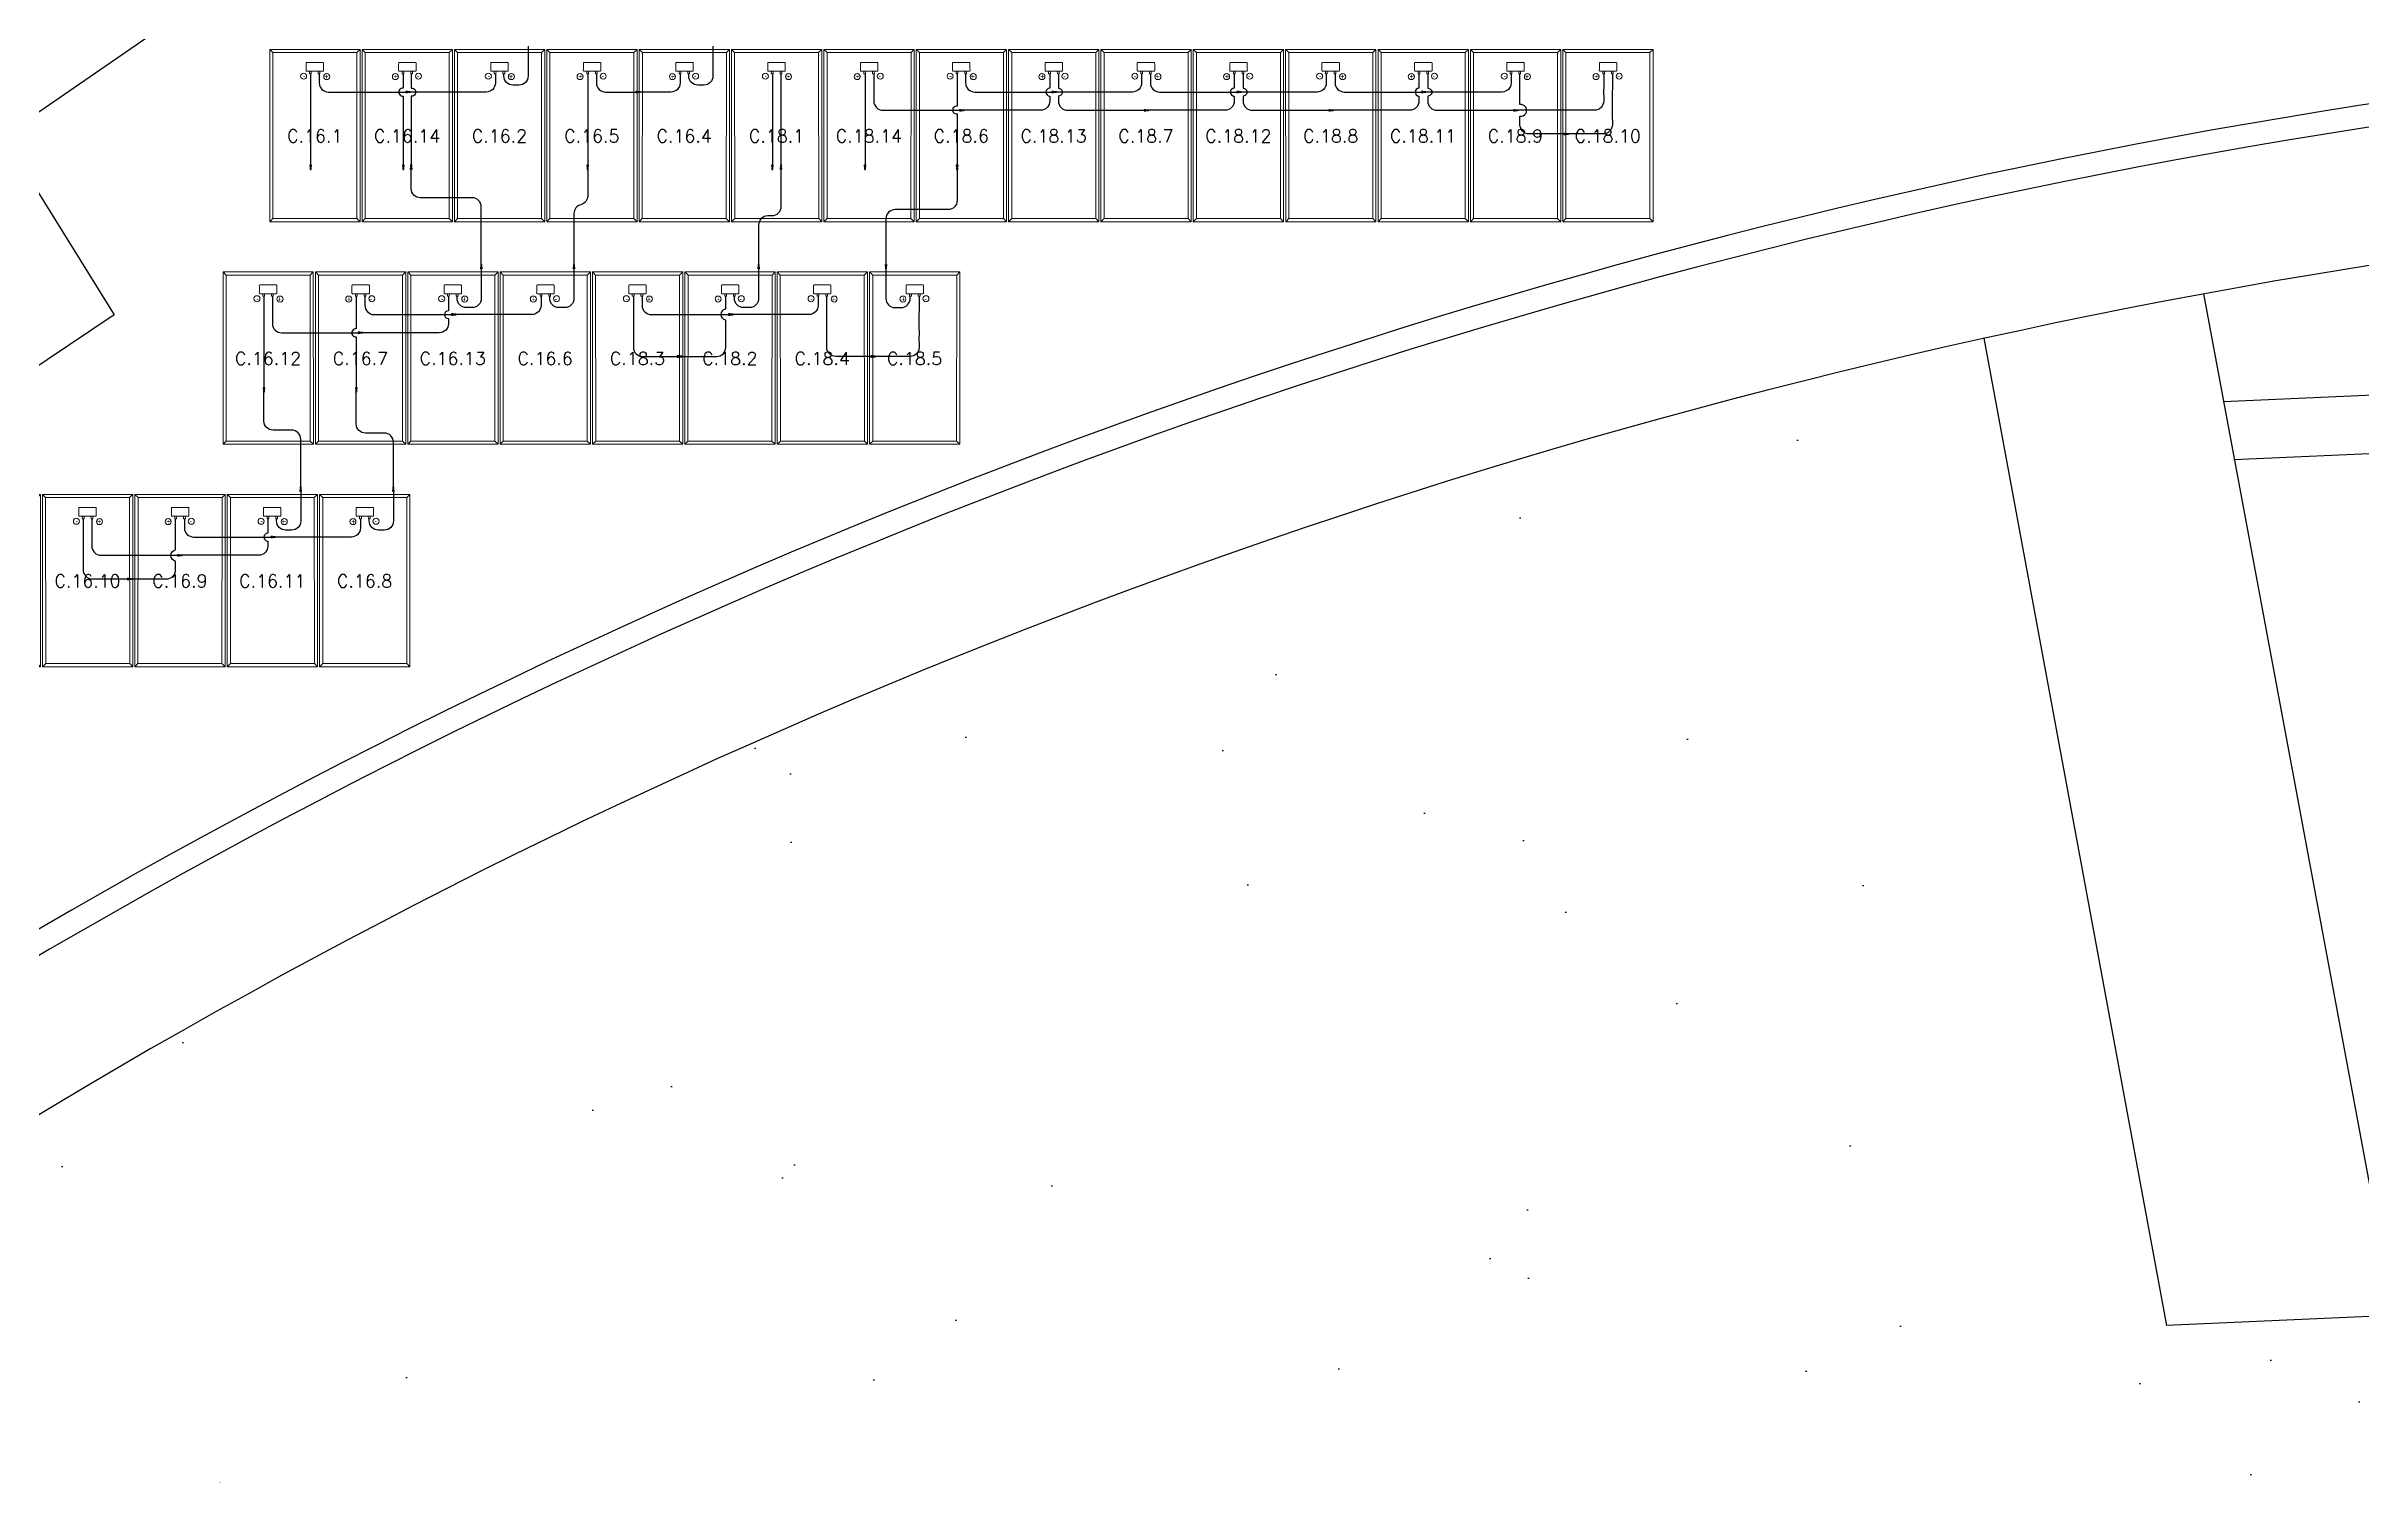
# Model space of a CAD drawing. Header units: metres. Extents: x 1796 to 2240, y -1398 to -999.
# Drawn here: x 1934.77 to 1960.17, y -1216.19 to -1200.51 of the extents above; entities that cross this region are included whole.
import ezdxf

# ---------------------------------------------------------------- set-up
doc = ezdxf.new("R2010")
doc.units = ezdxf.units.M
doc.header["$MEASUREMENT"] = 0
for name, color, linetype in [('ARQUITETURA', 253, 'CONTINUOUS'), ('CABO_MODULO_FV', 7, 'CONTINUOUS'), ('CABO_ORION_FV', 7, 'CONTINUOUS'), ('CONECTOR_MODULO_FV', 3, 'CONTINUOUS'), ('MÓDULOS FV', 7, 'CONTINUOUS')]:
    doc.layers.add(name, color=color, linetype=linetype)
doc.layers.add('MOD_ALOCADOS_A', color=5, linetype='CONTINUOUS', lineweight=9)
doc.layers.add('MODULOS_PV', color=2, linetype='CONTINUOUS', lineweight=9)
doc.styles.add('R120-500', font='romans.shx', dxfattribs={"height": 1.5})
pattern_1 = [(350.62296, (1466.5355, -762.2295), (4.08992, 4.08927), [0, -4.56, 0, -5.1, 0, -4.875]), (320.623, (1466.5355, -762.2295), (9.808834, 1.91215), [0, -2.46, 0, -4.11, 0, -1.575]), (280.62296, (1464.013, -759.536), (6.39856, -6.807323), [0, -1.5, 0, -5.4, 0, -7.05]), (270.623, (1464.013, -759.536), (8.08648, -4.78256), [0, -0.75, 0, -3.54, 0, -4.05])]

# ---------------------------------------------------------------- blocks, each defined once
blk = doc.blocks.new('modulo')
at = {"layer": 'MODULOS_PV', "color": 8}
for p, q in [((-0.751, 2.014), (-0.753, 2.063)), ((-1.381, 1.342), (-1.43, 1.34)), ((0.577, 0.769), (0.626, 0.771)), ((-0.053, 0.097), (-0.051, 0.048))]:
    blk.add_line(p, q, dxfattribs=at)
for points in [[(-1.43, 1.34), (-0.753, 2.063), (0.626, 0.771), (-0.051, 0.048)], [(-1.381, 1.342), (-0.751, 2.014), (0.577, 0.769), (-0.053, 0.097)]]:
    blk.add_lwpolyline(points, close=True, dxfattribs=at)
for points in [[(-0.878, 1.581), (-0.857, 1.562), (-0.87, 1.548), (-0.891, 1.567)], [(-0.956, 1.498), (-0.935, 1.478), (-0.922, 1.492), (-0.943, 1.512)]]:
    blk.add_lwpolyline(points, dxfattribs=at)
blk.add_circle((-0.793, 1.591), 0.0332, dxfattribs=at)
at = {"layer": 'MODULOS_PV', "color": 1}
blk.add_circle((-0.963, 1.403), 0.0332, dxfattribs=at)
at = {"layer": 'MODULOS_PV', "color": 8}
blk.add_open_spline([(-0.986, 1.473), (-1.006, 1.493), (-1.027, 1.512), (-1.048, 1.532), (-1.048, 1.532), (-1.049, 1.534), (-1.049, 1.536), (-1.048, 1.538), (-1.048, 1.539), (-1.007, 1.583), (-0.966, 1.627), (-0.925, 1.67), (-0.924, 1.671), (-0.922, 1.672), (-0.919, 1.672), (-0.918, 1.671), (-0.917, 1.671), (-0.897, 1.652), (-0.876, 1.632), (-0.855, 1.613), (-0.855, 1.612), (-0.854, 1.611), (-0.854, 1.608), (-0.855, 1.606), (-0.855, 1.605), (-0.896, 1.561), (-0.937, 1.518), (-0.978, 1.474), (-0.979, 1.473), (-0.981, 1.472), (-0.984, 1.472), (-0.985, 1.473), (-0.986, 1.473)], degree=3, knots=[0, 0, 0, 0, 1, 1, 1, 1.002534, 1.003925, 1.008052, 1.008052, 1.008052, 2.008052, 2.008052, 2.008052, 2.012179, 2.01357, 2.016104, 2.016104, 2.016104, 3.016104, 3.016104, 3.016104, 3.018638, 3.02003, 3.024156, 3.024156, 3.024156, 4.024156, 4.024156, 4.024156, 4.028283, 4.029675, 4.032208, 4.032208, 4.032208, 4.032208], dxfattribs=at)
at = {"layer": 'MODULOS_PV', "color": 8, "insert": (-0.827, 1.597), "char_height": 0.0572, "width": 0.10748, "attachment_point": 1, "rotation": 46.8722}
blk.add_mtext('-', dxfattribs=at)
at = {"layer": 'MODULOS_PV', "color": 1, "insert": (-0.997, 1.409), "char_height": 0.0572, "width": 0.10748, "attachment_point": 1, "rotation": 46.8722}
blk.add_mtext('+', dxfattribs=at)
blk = doc.blocks.new('CONECTOR_PLACA')
at = {"layer": 'CONECTOR_MODULO_FV'}
blk.add_hatch(color=256, dxfattribs=at).paths.add_polyline_path([(-0.001, -0.018), (0.001, -0.018), (0.001, -0.024), (0, -0.024), (-0.001, -0.024)])
for p, q in [((0, 0), (-0.006, 0)), ((-0.006, 0), (-0.006, -0.018)), ((0.006, 0), (0, 0)), ((0.006, -0.018), (0.006, 0)), ((-0.006, -0.018), (0.006, -0.018)), ((-0.001, -0.018), (-0.001, -0.024)), ((0.001, -0.018), (0.001, -0.024))]:
    blk.add_line(p, q, dxfattribs=at)
for points in [[(-0.002, -0.018), (-0.002, -0.022), (-0.001, -0.023), (-0.001, -0.024), (0, -0.024)], [(0.002, -0.018), (0.002, -0.022), (0.001, -0.023), (0.001, -0.024), (0, -0.024)]]:
    blk.add_lwpolyline(points, dxfattribs=at)
blk = doc.blocks.new('CONECTOR ORION')
at = {"layer": 'CONECTOR_MODULO_FV', "true_color": 0xf8d731}
blk.add_hatch(color=40, dxfattribs=at).paths.add_polyline_path([(-537.822, -669.536), (-537.822, -669.538), (-537.816, -669.538), (-537.816, -669.537), (-537.816, -669.536)])
at = {"layer": 'CONECTOR_MODULO_FV', "color": 40, "true_color": 0xf8d731}
for p, q in [((-537.84, -669.537), (-537.84, -669.531)), ((-537.84, -669.531), (-537.822, -669.531)), ((-537.84, -669.543), (-537.84, -669.537)), ((-537.822, -669.543), (-537.84, -669.543)), ((-537.822, -669.531), (-537.822, -669.543)), ((-537.822, -669.536), (-537.816, -669.536)), ((-537.822, -669.538), (-537.816, -669.538))]:
    blk.add_line(p, q, dxfattribs=at)
for points in [[(-537.822, -669.534), (-537.818, -669.534), (-537.817, -669.536), (-537.816, -669.536), (-537.816, -669.537)], [(-537.822, -669.539), (-537.818, -669.539), (-537.817, -669.538), (-537.816, -669.538), (-537.816, -669.537)]]:
    blk.add_lwpolyline(points, dxfattribs=at)

msp = doc.modelspace()

# ---------------------------------------------------------------- hatches: boundary and pattern name
at = {"layer": 'ARQUITETURA'}
h = msp.add_hatch(dxfattribs=at)
h.set_pattern_fill('AR-SAND', color=116, scale=3, angle=-46.877, style=0)
h.set_pattern_definition(pattern_1)
edge = h.paths.add_edge_path()
edge.add_arc((1971.325, -1273.05), 92, 93.82041, 111.90763)
edge.add_line((1936.999, -1187.694), (1937.559, -1189.085))
edge.add_arc((1971.325, -1273.05), 90.5, 111.90763, 114.20354)
edge.add_line((1934.222, -1190.505), (1933.608, -1189.137))
edge.add_arc((1971.325, -1273.05), 92, 114.20328, 121.57407)
edge.add_line((1923.154, -1194.669), (1910.162, -1202.654))
edge.add_line((1910.162, -1202.654), (1908.838, -1200.501))
edge.add_arc((1971.325, -1273.05), 95.75, 93.77161, 130.73854, ccw=False)
edge.add_line((1965.027, -1177.507), (1965.195, -1181.254))
edge = h.paths.add_edge_path()
edge.add_arc((1971.325, -1273.05), 92, 79.39324, 91.32909)
edge.add_line((1969.191, -1181.075), (1969.023, -1177.328))
edge.add_arc((1971.325, -1273.05), 95.75, 79.39324, 91.37788, ccw=False)
edge.add_line((1988.95, -1178.936), (2001.352, -1181.259))
edge.add_line((2001.352, -1181.259), (2013.609, -1210.073))
edge.add_line((2013.609, -1210.073), (1999.373, -1207.291))
edge.add_line((1999.373, -1207.291), (1985.934, -1214.289))
edge.add_line((1985.934, -1214.289), (1979.219, -1214.591))
edge.add_line((1979.219, -1214.591), (1980.336, -1202.624))
edge.add_arc((1971.325, -1273.05), 71, 79.39324, 82.70853, ccw=False)
edge.add_line((1984.394, -1203.263), (1999.541, -1206.1))
edge.add_arc((2068.683, -1199.209), 69.485, 169.39324, 185.69147, ccw=False)
edge.add_line((2000.386, -1186.419), (1987.983, -1184.096))
edge.add_line((1987.983, -1184.096), (1988.26, -1182.622))
h = msp.add_hatch(dxfattribs=at)
h.set_pattern_fill('AR-SAND', color=116, scale=3, angle=-46.877, style=0)
h.set_pattern_definition(pattern_1)
h.paths.add_polyline_path([(1966.816, -1239.548), (1965.86, -1217.827), (1961.19, -1218.032), (1960.704, -1215.424), (1960.435, -1215.436), (1960.252, -1214.443), (1958.033, -1214.543), (1956.03, -1203.717, 0.083678), (1934.15, -1212.56), (1920.539, -1220.925), (1937.474, -1248.48)])

# ---------------------------------------------------------------- linework, layer by layer
for p, q in [((1958.433, -1203.23), (1961.19, -1218.032)), ((1958.653, -1204.41), (1977.789, -1203.55)), ((1958.033, -1214.543), (1956.03, -1203.717)), ((1958.767, -1205.045), (1960.582, -1204.964)), ((1960.252, -1214.443), (1958.033, -1214.543))]:
    msp.add_line(p, q, dxfattribs=at)
msp.add_lwpolyline([(1920.645, -1205.673), (1923.162, -1204.232), (1922.069, -1202.554), (1929.733, -1197.831), (1931.634, -1201.178), (1936.807, -1197.835), (1937.709, -1199.157), (1934.305, -1201.505), (1935.52, -1203.459), (1932.82, -1205.268), (1931.864, -1203.673), (1922.718, -1208.868)], close=True, dxfattribs=at)
for radius, end in [(72.75, 121.57407), (72.5, 121.57407), (71, 121.57408)]:
    msp.add_arc((1971.325, -1273.05), radius, 79.39324, end, dxfattribs=at)
at = {"layer": 'CABO_MODULO_FV'}
for p, q in [((1937.673, -1200.816), (1937.673, -1201.816)), ((1942.738, -1200.816), (1942.738, -1201.816)), ((1937.161, -1203.256), (1937.161, -1204.256))]:
    msp.add_line(p, q, dxfattribs=at)
at = {"layer": 'CABO_MODULO_FV', "color": 1}
for p, q in [((1940.712, -1200.816), (1940.712, -1201.816)), ((1942.831, -1200.816), (1942.831, -1201.816))]:
    msp.add_line(p, q, dxfattribs=at)
for points in [[(1940.058, -1200.515), (1940.058, -1200.84, -0.414211), (1939.958, -1200.94), (1939.892, -1200.94, -0.414214), (1939.792, -1200.84), (1939.792, -1200.816)], [(1937.768, -1200.816), (1937.768, -1200.916, 0.414214), (1937.868, -1201.016), (1938.716, -1201.016)], [(1938.689, -1200.816), (1938.689, -1200.973, 1.12956), (1938.689, -1201.061), (1938.689, -1201.816)], [(1941.725, -1200.816), (1941.725, -1200.916, -0.414214), (1941.625, -1201.016), (1941.289, -1201.016)], [(1943.754, -1200.816), (1943.754, -1200.973, -0.00168), (1943.754, -1201.061), (1943.754, -1201.816)], [(1945.78, -1200.816), (1945.78, -1200.975, 1), (1945.78, -1201.06), (1945.78, -1201.116, -0.414214), (1945.68, -1201.216), (1944.839, -1201.216)], [(1944.857, -1200.816), (1944.857, -1200.916, 0.414214), (1944.957, -1201.016), (1945.804, -1201.016)], [(1947.803, -1200.816), (1947.803, -1200.975, 1), (1947.803, -1201.06), (1947.803, -1201.116, -0.414214), (1947.703, -1201.216), (1946.863, -1201.216)], [(1946.883, -1200.816), (1946.883, -1200.916, 0.414214), (1946.983, -1201.016), (1947.83, -1201.016)], [(1949.829, -1200.816), (1949.829, -1200.975, 1), (1949.829, -1201.06), (1949.829, -1201.116, -0.414214), (1949.729, -1201.216), (1948.889, -1201.216)], [(1948.909, -1200.816), (1948.909, -1200.916, 0.414214), (1949.009, -1201.016), (1949.856, -1201.016)], [(1951.855, -1200.816), (1951.855, -1200.975, 0.007711), (1951.855, -1201.06), (1951.855, -1201.116, -0.414214), (1951.755, -1201.216), (1950.915, -1201.216)], [(1951.419, -1201.476), (1951.037, -1201.476, -0.414214), (1950.937, -1201.376), (1950.937, -1201.281, 1.15242), (1950.937, -1201.154), (1950.937, -1200.816)], [(1939.545, -1202.955), (1939.545, -1203.28, -0.414211), (1939.445, -1203.38), (1939.379, -1203.38, -0.414214), (1939.279, -1203.28), (1939.279, -1203.256)], [(1943.983, -1202.955), (1943.983, -1203.28, 0.414211), (1944.083, -1203.38), (1944.149, -1203.38, 0.414214), (1944.249, -1203.28), (1944.249, -1203.256)], [(1937.254, -1203.256), (1937.254, -1203.415, 0.002765), (1937.254, -1203.5), (1937.254, -1203.556, 0.414214), (1937.354, -1203.656), (1938.195, -1203.656)], [(1938.174, -1203.256), (1938.174, -1203.614, 1.12956), (1938.174, -1203.702), (1938.174, -1204.256)], [(1940.2, -1203.256), (1940.2, -1203.356, -0.414214), (1940.1, -1203.456), (1939.265, -1203.456)], [(1941.308, -1203.256), (1941.308, -1203.356, 0.414214), (1941.408, -1203.456), (1942.256, -1203.456)], [(1941.744, -1203.916), (1942.127, -1203.916, 0.414214), (1942.227, -1203.816), (1942.227, -1203.519, -0.823789), (1942.227, -1203.392), (1942.227, -1203.256)], [(1943.816, -1203.916), (1943.433, -1203.916, -0.414214), (1943.333, -1203.816), (1943.333, -1203.519, 0.001609), (1943.333, -1203.392), (1943.333, -1203.256)], [(1937.565, -1205.395), (1937.565, -1205.72, -0.414211), (1937.465, -1205.82), (1937.399, -1205.82, -0.414214), (1937.299, -1205.72), (1937.299, -1205.696)], [(1935.273, -1205.696), (1935.273, -1205.855, -0.000518), (1935.273, -1205.94), (1935.273, -1205.996, 0.414214), (1935.373, -1206.096), (1936.214, -1206.096)], [(1935.709, -1206.356), (1936.092, -1206.356, 0.414214), (1936.192, -1206.256), (1936.192, -1206.163, -0.823789), (1936.192, -1206.036), (1936.192, -1205.696)], [(1938.22, -1205.696), (1938.22, -1205.796, -0.414214), (1938.12, -1205.896), (1937.285, -1205.896)]]:
    msp.add_lwpolyline(points, format="xyb", dxfattribs=at)
at = {"layer": 'CABO_MODULO_FV'}
for points in [[(1942.086, -1200.515), (1942.086, -1200.84, -0.414211), (1941.986, -1200.94), (1941.92, -1200.94, -0.414214), (1941.82, -1200.84), (1941.82, -1200.816)], [(1939.699, -1200.816), (1939.699, -1200.916, -0.414214), (1939.599, -1201.016), (1938.764, -1201.016)], [(1938.776, -1200.816), (1938.776, -1200.973, -1.12956), (1938.776, -1201.061), (1938.776, -1201.816)], [(1940.807, -1200.816), (1940.807, -1200.916, 0.414214), (1940.907, -1201.016), (1941.241, -1201.016)], [(1943.85, -1200.816), (1943.85, -1200.975, -0.000556), (1943.85, -1201.06), (1943.85, -1201.116, 0.414214), (1943.95, -1201.216), (1944.791, -1201.216)], [(1944.764, -1200.816), (1944.764, -1201.17, 1.12956), (1944.764, -1201.257), (1944.764, -1201.816)], [(1946.787, -1200.816), (1946.787, -1200.916, -0.414214), (1946.687, -1201.016), (1945.853, -1201.016)], [(1945.874, -1200.816), (1945.874, -1200.975, -1.036166), (1945.874, -1201.06), (1945.874, -1201.116, 0.414214), (1945.974, -1201.216), (1946.814, -1201.216)], [(1948.813, -1200.816), (1948.813, -1200.916, -0.414214), (1948.713, -1201.016), (1947.879, -1201.016)], [(1947.9, -1200.816), (1947.9, -1200.975, -1.036166), (1947.9, -1201.06), (1947.9, -1201.116, 0.414214), (1948, -1201.216), (1948.84, -1201.216)], [(1950.839, -1200.816), (1950.839, -1200.916, -0.414214), (1950.739, -1201.016), (1949.905, -1201.016)], [(1949.926, -1200.816), (1949.926, -1200.975, -1.036166), (1949.926, -1201.06), (1949.926, -1201.116, 0.414214), (1950.026, -1201.216), (1950.866, -1201.216)], [(1951.95, -1200.816), (1951.948, -1201.174, -0.030541), (1951.948, -1201.262), (1951.95, -1201.376, -0.414214), (1951.85, -1201.476), (1951.468, -1201.476)], [(1940.561, -1202.955), (1940.561, -1203.28, -0.414211), (1940.461, -1203.38), (1940.395, -1203.38, -0.414214), (1940.295, -1203.28), (1940.295, -1203.256)], [(1942.587, -1202.955), (1942.587, -1203.28, -0.414211), (1942.487, -1203.38), (1942.421, -1203.38, -0.414214), (1942.321, -1203.28), (1942.321, -1203.256)], [(1939.184, -1203.256), (1939.184, -1203.415, 1), (1939.184, -1203.5), (1939.184, -1203.556, -0.414214), (1939.084, -1203.656), (1938.243, -1203.656)], [(1938.269, -1203.256), (1938.269, -1203.356, 0.414214), (1938.369, -1203.456), (1939.217, -1203.456)], [(1941.213, -1203.256), (1941.215, -1203.614, 0.030541), (1941.215, -1203.702), (1941.213, -1203.816, 0.414214), (1941.313, -1203.916), (1941.695, -1203.916)], [(1943.239, -1203.256), (1943.239, -1203.356, -0.414214), (1943.139, -1203.456), (1942.304, -1203.456)], [(1944.347, -1203.256), (1944.345, -1203.614, -0.030541), (1944.345, -1203.702), (1944.347, -1203.816, -0.414214), (1944.247, -1203.916), (1943.865, -1203.916)], [(1938.581, -1205.395), (1938.581, -1205.72, -0.414211), (1938.481, -1205.82), (1938.415, -1205.82, -0.414214), (1938.315, -1205.72), (1938.315, -1205.696)], [(1935.178, -1205.696), (1935.18, -1206.054, 0.030541), (1935.18, -1206.142), (1935.178, -1206.256, 0.414214), (1935.278, -1206.356), (1935.661, -1206.356)], [(1937.203, -1205.696), (1937.203, -1205.855, 1), (1937.203, -1205.94), (1937.203, -1205.996, -0.414214), (1937.103, -1206.096), (1936.262, -1206.096)], [(1936.289, -1205.696), (1936.289, -1205.796, 0.414214), (1936.389, -1205.896), (1937.237, -1205.896)]]:
    msp.add_lwpolyline(points, format="xyb", dxfattribs=at)
at = {"layer": 'CABO_ORION_FV', "color": 9, "linetype": 'ByBlock', "true_color": 0xbababa}
for points in [[(1939.545, -1202.906), (1939.545, -1202.276, 0.414214), (1939.445, -1202.176), (1938.876, -1202.176, -0.414214), (1938.776, -1202.076), (1938.776, -1201.864)], [(1944.764, -1201.864), (1944.764, -1202.206, -0.414214), (1944.664, -1202.306), (1944.083, -1202.306, 0.414214), (1943.983, -1202.406), (1943.983, -1202.906)], [(1937.565, -1205.346), (1937.565, -1204.824, 0.414214), (1937.465, -1204.724), (1937.261, -1204.724, -0.414214), (1937.161, -1204.624), (1937.161, -1204.304)]]:
    msp.add_lwpolyline(points, format="xyb", dxfattribs=at)
at = {"layer": 'CABO_ORION_FV', "color": 14, "linetype": 'ByBlock'}
for points in [[(1940.712, -1201.864), (1940.712, -1202.155, -0.343155), (1940.637, -1202.252, 0.343155), (1940.561, -1202.349), (1940.561, -1202.906)], [(1942.831, -1201.864), (1942.831, -1202.275, -0.414214), (1942.731, -1202.375), (1942.687, -1202.375, 0.414214), (1942.587, -1202.475), (1942.587, -1202.906)], [(1938.581, -1205.346), (1938.581, -1204.856, 0.414214), (1938.481, -1204.756), (1938.274, -1204.756, -0.414214), (1938.174, -1204.656), (1938.174, -1204.304)]]:
    msp.add_lwpolyline(points, format="xyb", dxfattribs=at)

# ---------------------------------------------------------------- block references
at = {"layer": 'CONECTOR_MODULO_FV'}
for name, p, rotation in [('CONECTOR_PLACA', (1938.716, -1201.016), 90.00000000000001), ('CONECTOR_PLACA', (1941.241, -1201.016), 90), ('CONECTOR_PLACA', (1945.804, -1201.016), 90.00000000000001), ('CONECTOR_PLACA', (1947.83, -1201.016), 90.00000000000001), ('CONECTOR_PLACA', (1949.856, -1201.016), 90.00000000000001), ('CONECTOR_PLACA', (1944.791, -1201.216), 90.00000000000001), ('CONECTOR_PLACA', (1946.814, -1201.216), 90.00000000000001), ('CONECTOR_PLACA', (1948.84, -1201.216), 90.00000000000001), ('CONECTOR_PLACA', (1950.866, -1201.216), 90.00000000000001), ('CONECTOR_PLACA', (1951.419, -1201.476), 90.00000000000001), ('CONECTOR ORION', (1269.239, -664.025), 90.00000000000001), ('CONECTOR ORION', (1273.294, -664.025), 90.00000000000001), ('CONECTOR ORION', (2613.52, -1740.746), 270), ('CONECTOR_PLACA', (1943.983, -1202.955), 180), ('CONECTOR_PLACA', (1939.217, -1203.456), 90.00000000000001), ('CONECTOR_PLACA', (1942.256, -1203.456), 90.00000000000001), ('CONECTOR_PLACA', (1938.195, -1203.656), 90.00000000000001), ('CONECTOR_PLACA', (1941.695, -1203.916), 90.00000000000001), ('CONECTOR_PLACA', (1943.816, -1203.916), 90.00000000000001), ('CONECTOR_PLACA', (1937.237, -1205.896), 90.00000000000001), ('CONECTOR_PLACA', (1936.214, -1206.096), 90.00000000000001), ('CONECTOR_PLACA', (1935.661, -1206.356), 90.00000000000001)]:
    msp.add_blockref(name, p, dxfattribs=dict(at, rotation=rotation))
at = {"layer": 'CONECTOR_MODULO_FV', "xscale": -1}
for name, p, rotation in [('CONECTOR_PLACA', (1938.764, -1201.016), 270), ('CONECTOR_PLACA', (1941.289, -1201.016), 270), ('CONECTOR_PLACA', (1945.853, -1201.016), 270), ('CONECTOR_PLACA', (1947.879, -1201.016), 270), ('CONECTOR_PLACA', (1949.905, -1201.016), 270), ('CONECTOR_PLACA', (1944.839, -1201.216), 270), ('CONECTOR_PLACA', (1946.863, -1201.216), 270), ('CONECTOR_PLACA', (1948.889, -1201.216), 270), ('CONECTOR_PLACA', (1950.915, -1201.216), 270), ('CONECTOR_PLACA', (1951.468, -1201.476), 270), ('CONECTOR ORION', (2607.21, -664.025), 270), ('CONECTOR ORION', (2608.226, -664.025), 270), ('CONECTOR ORION', (2610.249, -664.025), 270), ('CONECTOR ORION', (2612.275, -664.025), 270), ('CONECTOR ORION', (2613.291, -664.025), 270), ('CONECTOR ORION', (2614.301, -664.025), 270), ('CONECTOR ORION', (1270.008, -1740.746), 90), ('CONECTOR_PLACA', (1939.545, -1202.955), 180), ('CONECTOR ORION', (1271.024, -1740.746), 90), ('CONECTOR_PLACA', (1940.561, -1202.955), 180), ('CONECTOR ORION', (1273.05, -1740.746), 90), ('CONECTOR_PLACA', (1942.587, -1202.955), 180), ('CONECTOR_PLACA', (1939.265, -1203.456), 270), ('CONECTOR_PLACA', (1942.304, -1203.456), 270), ('CONECTOR_PLACA', (1938.243, -1203.656), 270), ('CONECTOR_PLACA', (1941.744, -1203.916), 270), ('CONECTOR_PLACA', (1943.865, -1203.916), 270), ('CONECTOR ORION', (2606.698, -666.465), 270), ('CONECTOR ORION', (2607.711, -666.465), 270), ('CONECTOR ORION', (1268.028, -1743.186), 90), ('CONECTOR_PLACA', (1937.565, -1205.395), 180), ('CONECTOR ORION', (1269.044, -1743.186), 90), ('CONECTOR_PLACA', (1938.581, -1205.395), 180), ('CONECTOR_PLACA', (1937.285, -1205.896), 270), ('CONECTOR_PLACA', (1936.262, -1206.096), 270), ('CONECTOR_PLACA', (1935.709, -1206.356), 270)]:
    msp.add_blockref(name, p, dxfattribs=dict(at, rotation=rotation))
for p in [(1937.673, -1201.816), (1938.689, -1201.816), (1940.712, -1201.816), (1942.738, -1201.816), (1943.754, -1201.816), (1944.764, -1201.816), (1937.161, -1204.256), (1938.174, -1204.256)]:
    msp.add_blockref('CONECTOR_PLACA', p, dxfattribs=at)
at = {"layer": 'CONECTOR_MODULO_FV'}
for p in [(1938.776, -1201.816), (1942.831, -1201.816)]:
    msp.add_blockref('CONECTOR_PLACA', p, dxfattribs=at)
at = {"layer": 'MÓDULOS FV', "xscale": -1, "rotation": 46.87216913315991}
for p in [(1938.215, -1202.509), (1940.241, -1202.509), (1943.28, -1202.509), (1945.306, -1202.509), (1947.332, -1202.509), (1949.358, -1202.509), (1951.384, -1202.509), (1937.703, -1204.949), (1939.729, -1204.949), (1941.755, -1204.949), (1943.781, -1204.949), (1935.723, -1207.389), (1937.749, -1207.389)]:
    msp.add_blockref('modulo', p, dxfattribs=at)
at = {"layer": 'MÓDULOS FV', "rotation": 313.12783086684}
for p in [(1938.237, -1202.509), (1940.263, -1202.509), (1941.276, -1202.509), (1943.302, -1202.509), (1945.328, -1202.509), (1947.354, -1202.509), (1949.38, -1202.509), (1951.406, -1202.509), (1937.725, -1204.949), (1939.751, -1204.949), (1941.777, -1204.949), (1943.803, -1204.949), (1933.719, -1207.389), (1935.745, -1207.389), (1937.771, -1207.389), (1933.062, -1209.829)]:
    msp.add_blockref('modulo', p, dxfattribs=at)

# ---------------------------------------------------------------- texts
at = {"layer": 'MOD_ALOCADOS_A', "color": 1, "char_height": 0.14, "attachment_point": 5, "style": 'R120-500'}
for s, insert in [('C.16.1', (1937.718, -1201.498)), ('C.16.14', (1938.731, -1201.498)), ('C.16.2', (1939.744, -1201.498)), ('C.16.5', (1940.757, -1201.498)), ('C.16.4', (1941.77, -1201.498)), ('C.16.12', (1937.206, -1203.938)), ('C.16.7', (1938.219, -1203.938)), ('C.16.13', (1939.232, -1203.938)), ('C.16.6', (1940.245, -1203.938)), ('C.16.10', (1935.226, -1206.378)), ('C.16.9', (1936.239, -1206.378)), ('C.16.11', (1937.252, -1206.378)), ('C.16.8', (1938.265, -1206.378))]:
    msp.add_mtext_dynamic_manual_height_columns(s, width=0.992, gutter_width=7.5, heights=[0], dxfattribs=dict(at, insert=insert))
at = {"layer": 'MOD_ALOCADOS_A', "color": 3, "char_height": 0.14, "attachment_point": 5, "style": 'R120-500'}
for s, insert in [('C.18.1', (1942.783, -1201.498)), ('C.18.14', (1943.796, -1201.498)), ('C.18.6', (1944.809, -1201.498)), ('C.18.13', (1945.822, -1201.498)), ('C.18.7', (1946.835, -1201.498)), ('C.18.12', (1947.848, -1201.498)), ('C.18.8', (1948.861, -1201.498)), ('C.18.11', (1949.874, -1201.498)), ('C.18.9', (1950.887, -1201.498)), ('C.18.10', (1951.9, -1201.498)), ('C.18.3', (1941.258, -1203.938)), ('C.18.2', (1942.271, -1203.938)), ('C.18.4', (1943.284, -1203.938)), ('C.18.5', (1944.297, -1203.938))]:
    msp.add_mtext_dynamic_manual_height_columns(s, width=0.992, gutter_width=7.5, heights=[0], dxfattribs=dict(at, insert=insert))

doc.saveas('drawing.dxf')
